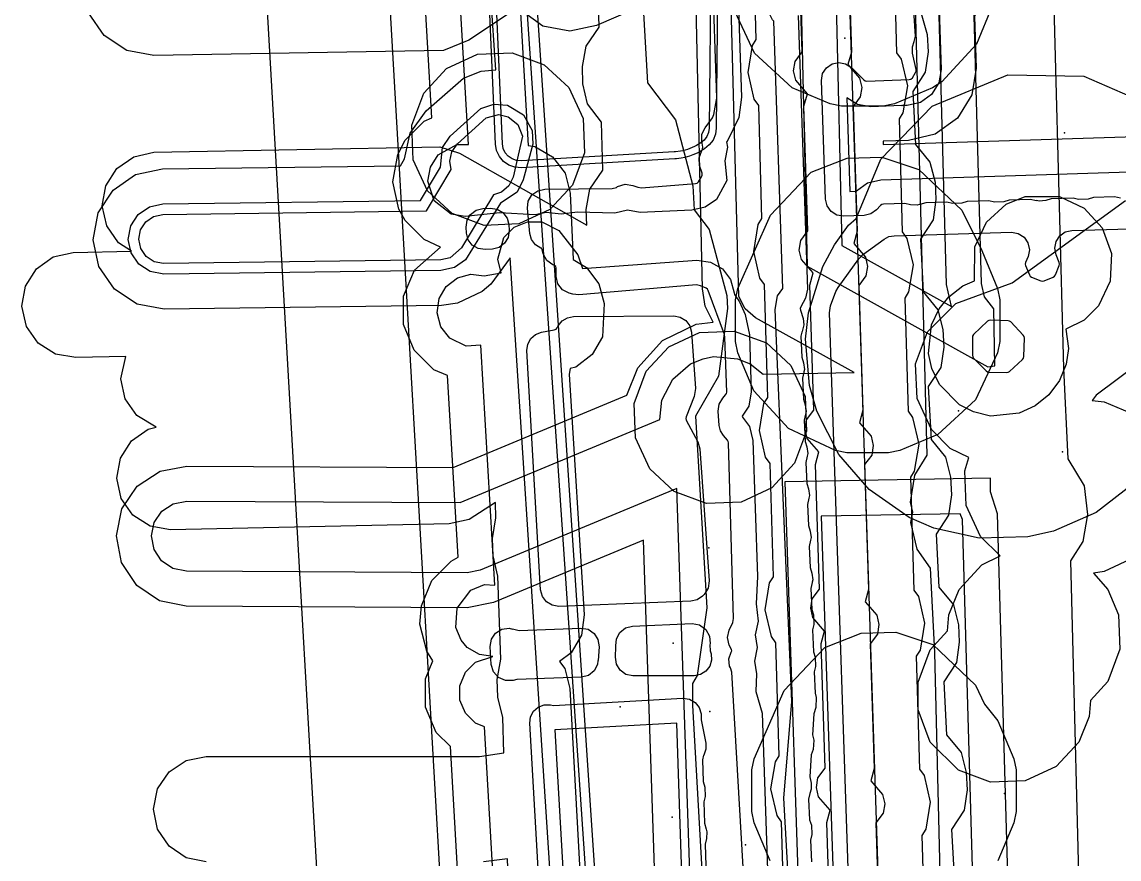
# Model space of a CAD drawing. Header units: metres. Extents: x 17722 to 17999, y 13535 to 15917.
# Drawn here: x 17758.39 to 17789.68, y 14822 to 14845.88 of the extents above; entities that cross this region are included whole.
import ezdxf

# ---------------------------------------------------------------- set-up
doc = ezdxf.new("R2010")
doc.units = ezdxf.units.M
for name, color, linetype in [('AI_GREENING_EXCLUSIONS', 1, 'Continuous'), ('AI_GREENING_LAWN', 82, 'Continuous'), ('AI_GREENING_REJECTED', 6, 'Continuous')]:
    doc.layers.add(name, color=color, linetype=linetype)

msp = doc.modelspace()

# ---------------------------------------------------------------- linework, layer by layer
at = {"layer": 'AI_GREENING_EXCLUSIONS'}
for points in [[(17780.504, 14816.802), (17780.12, 14823.74), (17780.347, 14826.495), (17779.874, 14837.679), (17779.935, 14838.064), (17780.091, 14838.272), (17779.834, 14845.893), (17779.797, 14845.932), (17779.573, 14846.369), (17779.563, 14846.382), (17779.56, 14846.395), (17779.43, 14846.647), (17779.346, 14847.028), (17779.208, 14853.56), (17779.253, 14853.842), (17778.998, 14857.941), (17778.98, 14858.814), (17778.977, 14858.825), (17778.553, 14878.64), (17777.185, 14915.286)], [(17780.503, 14914.9), (17782.503, 14855.714), (17782.924, 14855.737), (17783.697, 14855.628), (17784.702, 14855.001), (17785.155, 14854.365), (17785.207, 14854.139), (17785.41, 14853.729), (17785.605, 14852.771), (17785.794, 14847.174), (17785.702, 14846.386), (17785.556, 14846.033), (17785.6, 14844.553), (17785.475, 14843.794), (17785.065, 14843.13), (17784.431, 14842.674), (17783.672, 14842.495), (17782.951, 14842.472), (17782.954, 14842.379), (17795.553, 14842.784)], [(17776.934, 14902.075), (17778.906, 14843.734), (17778.83, 14843.153), (17778.498, 14842.47), (17778.484, 14842.457), (17778.512, 14842.308), (17778.436, 14841.919), (17778.488, 14841.357), (17778.197, 14840.814), (17777.871, 14840.596), (17777.49, 14840.511), (17776.02, 14840.441), (17775.659, 14840.504), (17775.3, 14840.424), (17774.235, 14840.452), (17773.771, 14840.389), (17773.342, 14840.437), (17773.021, 14840.372), (17772.005, 14840.433), (17771.03, 14840.323), (17770.626, 14840.394), (17770.148, 14840.774), (17769.966, 14841.338), (17770.037, 14841.738), (17770.257, 14842.082), (17770.792, 14842.378), (17771.126, 14842.377), (17770.633, 14850.89)], [(17786.5, 14898.706), (17786.951, 14880.128), (17787.327, 14879.592), (17787.495, 14878.83), (17787.367, 14877.766), (17787.014, 14877.212), (17787.019, 14874.711), (17787.394, 14859.99), (17787.518, 14857.409), (17787.988, 14856.631), (17788.08, 14855.818), (17787.951, 14855.05), (17787.602, 14854.493), (17788.088, 14836), (17788.212, 14833.419), (17788.683, 14832.641), (17788.774, 14831.828), (17788.645, 14831.06), (17788.296, 14830.503), (17788.583, 14818.963)], [(17780.612, 14846.376), (17780.782, 14838.909), (17785.936, 14836.036), (17786.133, 14836.069), (17786.103, 14837.695), (17785.841, 14838.036), (17785.755, 14838.416), (17784.52, 14883.534)], [(17781.611, 14846.399), (17781.769, 14839.504), (17784.899, 14837.759), (17784.755, 14838.389), (17783.538, 14883.016)], [(17778.282, 14852.319), (17778.188, 14842.846), (17778.164, 14842.671), (17778.097, 14842.507), (17777.991, 14842.366), (17777.853, 14842.256), (17777.733, 14842.182), (17777.646, 14842.137), (17777.517, 14842.081), (17777.425, 14842.049), (17777.29, 14842.011), (17777.193, 14841.992), (17777.054, 14841.974), (17777.005, 14841.969), (17772.633, 14841.718), (17772.449, 14841.732), (17772.275, 14841.793), (17772.124, 14841.898), (17772.004, 14842.038), (17771.926, 14842.205), (17771.894, 14842.387), (17771.894, 14842.387), (17771.469, 14852.222)], [(17778.082, 14852.321), (17777.988, 14842.848), (17777.971, 14842.723), (17777.923, 14842.606), (17777.847, 14842.505), (17777.749, 14842.426), (17777.629, 14842.353), (17777.567, 14842.32), (17777.438, 14842.265), (17777.372, 14842.241), (17777.237, 14842.204), (17777.168, 14842.19), (17777.028, 14842.172), (17776.993, 14842.169), (17772.622, 14841.918), (17772.49, 14841.928), (17772.366, 14841.971), (17772.258, 14842.046), (17772.173, 14842.147), (17772.117, 14842.266), (17772.094, 14842.395), (17772.094, 14842.395), (17771.669, 14852.231)], [(17772.268, 14852.076), (17772.826, 14842.354), (17773.019, 14842.327), (17773.523, 14842.031), (17773.876, 14841.563), (17774.023, 14840.997), (17774.106, 14839.096), (17774.489, 14838.874), (17774.845, 14838.409), (17774.996, 14837.844), (17774.943, 14836.897), (17774.65, 14836.39), (17774.185, 14836.034), (17774.02, 14835.991), (17773.998, 14835.829), (17774.425, 14828.967), (17774.344, 14828.387), (17774.048, 14827.883), (17773.719, 14827.635), (17773.87, 14827.435), (17774.017, 14826.869), (17774.917, 14810.377)], [(17775.762, 14852.277), (17776.229, 14844.143), (17777.027, 14843.086), (17777.517, 14841.198), (17777.556, 14840.515), (17777.985, 14839.955), (17778.489, 14838.07), (17778.512, 14837.703), (17778.256, 14835.769), (17777.599, 14834.634), (17777.92, 14829.168), (17777.649, 14827.236), (17777.515, 14827.007), (17777.516, 14826.38), (17778.342, 14811.793)], [(17784.703, 14816.479), (17784.42, 14827.89), (17784.301, 14830.301), (17783.918, 14830.837), (17783.742, 14831.597), (17783.792, 14831.899), (17783.727, 14832.178), (17783.854, 14832.948), (17784.208, 14833.517), (17783.726, 14851.88)], [(17771.127, 14807.447), (17768.663, 14850.308)], [(17782.938, 14817.568), (17781.864, 14850.47)], [(17771.575, 14808.356), (17770.607, 14825.207), (17770.2, 14825.613), (17769.898, 14826.335), (17769.895, 14827.142), (17770.105, 14827.653), (17769.938, 14827.931), (17769.74, 14828.696), (17769.779, 14829.226), (17770.081, 14829.948), (17770.63, 14830.501), (17770.825, 14830.613), (17770.527, 14835.79), (17770.135, 14835.952), (17769.574, 14836.513), (17769.268, 14837.251), (17769.272, 14838.058), (17769.582, 14838.793), (17770.33, 14839.449), (17769.859, 14839.675), (17769.319, 14840.215), (17769.139, 14840.538), (17768.966, 14841.315), (17769.104, 14842.099), (17769.319, 14842.508), (17769.859, 14843.048), (17770.08, 14843.141), (17769.687, 14849.933)], [(17775.594, 14808.706), (17772.934, 14848.645)], [(17775.016, 14813.619), (17772.653, 14848.343)], [(17780.145, 14819.84), (17780.055, 14823.062), (17779.924, 14823.246), (17779.747, 14824.006), (17779.875, 14824.775), (17779.983, 14824.948), (17779.892, 14828.17), (17779.761, 14828.353), (17779.585, 14829.113), (17779.712, 14829.883), (17779.82, 14830.055), (17779.729, 14833.278), (17779.598, 14833.461), (17779.422, 14834.221), (17779.549, 14834.991), (17779.657, 14835.163), (17779.566, 14838.386), (17779.435, 14838.569), (17779.259, 14839.329), (17779.387, 14840.099), (17779.494, 14840.271), (17779.403, 14843.493), (17779.272, 14843.677), (17779.096, 14844.437), (17779.224, 14845.206), (17779.331, 14845.379), (17779.241, 14848.601)], [(17781.457, 14819.483), (17781.344, 14823.041), (17781.442, 14823.395), (17781.109, 14823.781), (17781.047, 14824.047), (17781.091, 14824.317), (17781.295, 14824.59), (17781.181, 14828.149), (17781.279, 14828.503), (17780.946, 14828.889), (17780.884, 14829.155), (17780.929, 14829.424), (17781.132, 14829.698), (17781.018, 14833.257), (17781.116, 14833.611), (17780.783, 14833.997), (17780.721, 14834.263), (17780.766, 14834.532), (17780.969, 14834.806), (17780.855, 14838.364), (17780.953, 14838.719), (17780.62, 14839.104), (17780.558, 14839.37), (17780.603, 14839.64), (17780.806, 14839.914), (17780.692, 14843.472), (17780.79, 14843.826), (17780.457, 14844.212), (17780.395, 14844.478), (17780.44, 14844.748), (17780.643, 14845.021), (17780.53, 14848.58)], [(17781.93, 14848.574), (17782.044, 14845.016), (17781.946, 14844.661), (17782.279, 14844.276), (17782.341, 14844.01), (17782.296, 14843.74), (17782.093, 14843.467), (17782.207, 14839.908), (17782.109, 14839.554), (17782.442, 14839.168), (17782.504, 14838.902), (17782.459, 14838.633), (17782.256, 14838.359), (17782.37, 14834.8), (17782.272, 14834.446), (17782.605, 14834.06), (17782.667, 14833.794), (17782.622, 14833.525), (17782.419, 14833.251), (17782.533, 14829.693), (17782.435, 14829.338), (17782.768, 14828.953), (17782.83, 14828.687), (17782.785, 14828.417), (17782.582, 14828.143), (17782.695, 14824.585), (17782.598, 14824.23), (17782.931, 14823.845), (17782.993, 14823.579), (17782.948, 14823.309), (17782.745, 14823.036), (17782.858, 14819.477)], [(17783.242, 14848.217), (17783.333, 14844.995), (17783.464, 14844.811), (17783.64, 14844.051), (17783.513, 14843.281), (17783.405, 14843.109), (17783.496, 14839.887), (17783.627, 14839.704), (17783.803, 14838.944), (17783.676, 14838.174), (17783.568, 14838.001), (17783.659, 14834.779), (17783.79, 14834.596), (17783.966, 14833.836), (17783.838, 14833.066), (17783.731, 14832.894), (17783.822, 14829.671), (17783.953, 14829.488), (17784.129, 14828.728), (17784.001, 14827.958), (17783.894, 14827.786), (17783.984, 14824.564), (17784.115, 14824.38), (17784.292, 14823.62), (17784.164, 14822.85), (17784.057, 14822.678), (17784.147, 14819.456)], [(17779.738, 14847.922), (17774.773, 14845.776), (17774.01, 14845.615), (17773.242, 14845.757), (17772.526, 14846.274), (17771.13, 14845.356), (17770.407, 14845.062), (17762.151, 14844.922), (17761.384, 14845.065), (17760.729, 14845.489), (17760.287, 14846.133)], [(17767.578, 14808.186), (17765.308, 14847.687)], [(17763.644, 14821.927), (17763.07, 14822.041), (17762.583, 14822.367), (17762.258, 14822.853), (17762.144, 14823.427), (17762.258, 14824.001), (17762.583, 14824.488), (17763.07, 14824.813), (17763.644, 14824.927), (17771.442, 14824.927), (17772.135, 14825.029), (17772.1, 14826.043), (17771.962, 14826.619), (17771.945, 14827.119), (17772.043, 14827.703), (17771.962, 14830.072), (17771.824, 14830.648), (17771.806, 14831.148), (17771.905, 14831.732), (17771.89, 14832.166), (17771.144, 14831.688), (17770.573, 14831.561), (17762.625, 14831.393), (17762.048, 14831.495), (17761.555, 14831.809), (17761.22, 14832.289), (17761.093, 14832.86), (17761.195, 14833.437), (17761.51, 14833.93), (17761.99, 14834.266), (17762.218, 14834.316), (17761.661, 14834.647), (17761.329, 14835.129), (17761.208, 14835.702), (17761.352, 14836.336), (17759.924, 14836.301), (17759.348, 14836.402), (17758.853, 14836.715), (17758.517, 14837.194), (17758.389, 14837.765), (17758.489, 14838.341), (17758.802, 14838.836), (17759.281, 14839.172), (17759.852, 14839.3), (17761.513, 14839.34), (17761.142, 14839.577), (17760.807, 14840.056), (17760.681, 14840.628), (17760.783, 14841.204), (17761.097, 14841.698), (17761.577, 14842.033), (17762.148, 14842.159), (17770.311, 14842.317), (17770.867, 14842.134), (17774.503, 14840.078), (17774.482, 14840.531), (17774.581, 14841.108), (17774.953, 14841.645), (17774.917, 14843.021), (17774.518, 14843.538), (17774.389, 14844.109), (17774.376, 14844.608), (17774.475, 14845.185), (17774.847, 14845.722), (17774.811, 14847.098)], [(17774.115, 14811.348), (17772.313, 14839.15), (17771.759, 14838.396), (17771.518, 14838.185), (17770.813, 14837.851), (17770.353, 14837.791), (17762.446, 14837.687), (17761.678, 14837.829), (17761.024, 14838.254), (17760.582, 14838.897), (17760.42, 14839.66), (17760.562, 14840.427), (17760.987, 14841.082), (17761.63, 14841.524), (17762.393, 14841.686), (17769.184, 14841.776), (17769.299, 14841.968), (17769.464, 14842.702), (17769.914, 14843.34), (17770.981, 14844.273), (17771.482, 14844.474), (17771.906, 14844.514), (17771.718, 14847.336)], [(17776.534, 14818.633), (17776.117, 14831.094), (17771.838, 14829.316), (17771.085, 14829.168), (17763.073, 14829.211), (17762.309, 14829.368), (17761.662, 14829.805), (17761.232, 14830.456), (17761.084, 14831.222), (17761.24, 14831.986), (17761.677, 14832.633), (17762.329, 14833.063), (17763.095, 14833.211), (17770.689, 14833.17), (17775.642, 14835.229), (17775.957, 14836.011), (17776.658, 14836.79), (17777.618, 14837.253), (17778.103, 14837.311), (17777.872, 14837.768), (17777.796, 14838.268), (17777.612, 14846.307)], [(17777.566, 14817.691), (17777.068, 14832.572), (17771.461, 14830.242), (17771.084, 14830.168), (17763.079, 14830.211), (17762.696, 14830.289), (17762.373, 14830.508), (17762.158, 14830.833), (17762.084, 14831.217), (17762.162, 14831.599), (17762.381, 14831.922), (17762.706, 14832.137), (17763.089, 14832.211), (17770.886, 14832.169), (17776.576, 14834.534), (17776.635, 14835.091), (17776.947, 14835.69), (17777.455, 14836.121), (17777.816, 14836.272), (17778.108, 14836.331), (17778.796, 14836.272), (17779.157, 14836.121), (17779.527, 14835.829), (17782.118, 14835.875), (17779.309, 14837.441), (17779.012, 14837.693), (17778.834, 14838.041), (17778.612, 14846.33)], [(17786.061, 14846.328), (17785.608, 14845.245), (17784.62, 14844.171), (17784.356, 14843.994), (17783.273, 14843.54), (17782.951, 14843.475), (17781.763, 14843.475), (17781.441, 14843.54), (17780.357, 14843.994), (17779.284, 14844.981), (17778.653, 14846.328)], [(17784.55, 14846.233), (17784.601, 14844.523), (17784.538, 14844.143), (17784.329, 14843.808), (17784.011, 14843.581), (17783.637, 14843.494), (17783.501, 14843.489), (17783.495, 14843.487), (17783.474, 14843.488), (17782.599, 14843.457), (17782.214, 14843.52), (17781.909, 14843.709), (17781.999, 14841.042), (17782.177, 14841.048), (17782.186, 14841.061), (17782.503, 14841.288), (17782.883, 14841.376), (17795.585, 14841.784)], [(17783.991, 14846.253), (17784.207, 14845.52), (17784.233, 14845.02), (17784.149, 14844.441), (17783.792, 14843.894), (17783.871, 14842.384), (17784.284, 14841.878), (17784.429, 14841.31), (17784.455, 14840.811), (17784.371, 14840.232), (17784.014, 14839.685), (17784.093, 14838.174), (17784.506, 14837.668), (17784.651, 14837.101), (17784.677, 14836.602), (17784.593, 14836.022), (17784.236, 14835.476), (17784.315, 14833.965), (17784.729, 14833.459), (17784.873, 14832.891), (17784.899, 14832.392), (17784.815, 14831.813), (17784.458, 14831.266), (17784.538, 14829.755), (17784.951, 14829.249), (17785.095, 14828.682), (17785.121, 14828.183), (17785.037, 14827.603), (17784.68, 14827.057), (17784.76, 14825.546), (17785.173, 14825.04), (17785.317, 14824.473), (17785.343, 14823.973), (17785.259, 14823.394), (17784.902, 14822.847), (17784.982, 14821.336)], [(17790.122, 14832.735), (17789.025, 14831.885), (17787.81, 14831.355), (17787.071, 14831.189), (17785.683, 14831.153), (17784.391, 14831.443), (17783.696, 14831.746), (17782.555, 14832.537), (17781.685, 14833.536), (17781.056, 14834.773), (17780.851, 14835.503), (17780.739, 14836.824), (17780.739, 14836.824), (17780.819, 14837.578), (17781.23, 14838.903), (17781.558, 14839.516), (17781.96, 14840.083), (17782.177, 14840.266), (17782.886, 14841.96), (17784.343, 14843.469), (17786.503, 14844.371), (17788.676, 14844.332), (17790.641, 14843.469)], [(17790.13, 14830.607), (17789.248, 14830.198), (17788.945, 14830.159), (17789.359, 14829.693), (17789.661, 14828.97), (17789.7, 14827.984), (17789.359, 14827.067), (17788.867, 14826.524), (17788.828, 14826.063), (17788.526, 14825.34), (17787.879, 14824.641), (17786.997, 14824.232), (17786.011, 14824.193), (17785.094, 14824.534), (17784.288, 14825.34), (17783.947, 14826.257), (17783.947, 14827.049), (17784.288, 14827.966), (17784.78, 14828.509), (17784.819, 14828.97), (17785.121, 14829.693), (17785.768, 14830.392), (17786.288, 14830.65), (17786.288, 14830.65), (17785.729, 14831.202), (17785.32, 14832.084), (17785.281, 14833.07), (17785.397, 14833.45), (17784.864, 14833.713), (17784.324, 14834.253), (17783.915, 14835.135), (17783.876, 14836.121), (17784.217, 14837.038), (17785.023, 14837.844), (17786.632, 14838.438), (17789.858, 14840.784)], [(17772.574, 14808.413), (17771.576, 14825.776), (17771.321, 14825.881), (17771.038, 14826.159), (17770.878, 14826.533), (17770.875, 14826.945), (17771.038, 14827.334), (17771.321, 14827.613), (17771.815, 14827.78), (17771.435, 14827.833), (17771.435, 14827.833), (17771.088, 14828.036), (17770.911, 14828.24), (17770.759, 14828.601), (17770.796, 14829.161), (17771.189, 14829.672), (17771.579, 14829.835), (17771.872, 14829.815), (17771.479, 14836.662), (17771.055, 14836.63), (17770.588, 14836.861), (17770.338, 14837.185), (17770.231, 14837.576), (17770.285, 14837.984), (17770.487, 14838.332), (17770.813, 14838.581), (17771.19, 14838.683), (17771.574, 14838.635), (17772.059, 14838.72), (17771.962, 14839.113), (17772.135, 14839.732), (17772.427, 14840.023), (17772.803, 14840.178), (17773.215, 14840.174), (17773.704, 14839.923), (17774.245, 14839.237), (17774.378, 14838.843), (17777.639, 14839.078), (17778.026, 14839.027), (17778.364, 14838.833), (17778.6, 14838.528), (17778.703, 14838.151), (17778.706, 14838.105), (17778.854, 14837.89), (17779.017, 14837.534), (17779.135, 14836.951), (17779.19, 14835.325), (17779.117, 14834.916), (17778.933, 14834.631), (17778.935, 14834.601), (17779.137, 14834.342), (17779.237, 14833.938), (17779.368, 14830.063), (17779.329, 14829.282), (17779.382, 14828.782), (17779.299, 14828.394), (17779.36, 14828.032), (17779.277, 14827.644), (17779.339, 14827.282), (17779.319, 14826.776), (17779.495, 14826.163), (17779.687, 14820.577)], [(17791.383, 14836.988), (17789.02, 14835.23), (17788.914, 14835.079), (17789.248, 14835.04), (17789.971, 14834.738)], [(17787.344, 14792.258), (17786.212, 14831.844), (17786.011, 14832.476), (17786.011, 14832.862), (17780.143, 14832.76), (17780.65, 14817.624)], [(17786.342, 14792.311), (17785.215, 14831.687), (17785.148, 14831.847), (17781.177, 14831.778), (17781.645, 14817.795)], [(17779.723, 14821.948), (17779.269, 14823.032), (17779.204, 14823.354), (17779.204, 14824.542), (17779.269, 14824.864), (17780.128, 14826.812), (17781.288, 14828.034), (17782.318, 14828.441), (17783.312, 14828.468), (17784.362, 14828.116), (17785.586, 14826.957), (17785.837, 14826.42), (17786.224, 14825.947), (17786.677, 14824.864), (17786.742, 14824.542), (17786.742, 14823.354), (17786.677, 14823.032), (17786.224, 14821.948)], [(17777.319, 14818.112), (17777.061, 14825.881), (17773.584, 14825.683), (17774.57, 14808.528)], [(17772.32, 14819.646), (17772.239, 14822.012), (17771.552, 14821.927)]]:
    msp.add_lwpolyline(points, dxfattribs=at)
for points in [[(17773.981, 14844.006), (17774.39, 14843.124), (17774.429, 14842.138), (17774.088, 14841.221), (17773.441, 14840.522), (17772.559, 14840.113), (17771.573, 14840.074), (17770.656, 14840.415), (17769.957, 14841.062), (17769.548, 14841.944), (17769.509, 14842.93), (17769.85, 14843.847), (17770.497, 14844.546), (17771.379, 14844.955), (17772.365, 14844.994), (17773.282, 14844.653), (17773.981, 14844.006)], [(17761.419, 14839.673), (17761.49, 14840.057), (17761.703, 14840.384), (17762.024, 14840.605), (17762.406, 14840.686), (17769.755, 14840.783), (17770.324, 14841.733), (17770.378, 14842.296), (17770.603, 14842.615), (17771.475, 14843.403), (17771.845, 14843.526), (17772.234, 14843.498), (17772.694, 14843.223), (17772.939, 14842.777), (17772.958, 14842.388), (17772.685, 14841.368), (17772.51, 14841.019), (17772.04, 14840.706), (17771.043, 14839.093), (17770.721, 14838.872), (17770.339, 14838.791), (17762.433, 14838.686), (17762.049, 14838.758), (17761.722, 14838.97), (17761.501, 14839.292), (17761.419, 14839.673)], [(17761.719, 14839.677), (17761.769, 14839.946), (17761.918, 14840.175), (17762.143, 14840.329), (17762.41, 14840.386), (17769.926, 14840.486), (17770.634, 14841.667), (17770.592, 14841.908), (17770.652, 14842.174), (17770.81, 14842.398), (17771.623, 14843.143), (17771.987, 14843.234), (17772.253, 14843.174), (17772.531, 14842.951), (17772.664, 14842.621), (17772.396, 14841.448), (17772.273, 14841.203), (17772.067, 14841.025), (17771.835, 14840.948), (17770.927, 14839.431), (17770.603, 14839.148), (17770.335, 14839.091), (17762.429, 14838.986), (17762.16, 14839.036), (17761.931, 14839.185), (17761.776, 14839.41), (17761.719, 14839.677)], [(17783.966, 14841.67), (17785.19, 14840.511), (17785.761, 14839.357), (17786.215, 14838.273), (17786.28, 14837.951), (17786.28, 14836.764), (17786.215, 14836.441), (17785.584, 14835.094), (17784.51, 14834.106), (17783.427, 14833.653), (17783.104, 14833.588), (17781.917, 14833.588), (17781.595, 14833.653), (17780.248, 14834.284), (17779.26, 14835.358), (17778.807, 14836.441), (17778.742, 14836.764), (17778.742, 14837.951), (17778.807, 14838.273), (17779.732, 14840.366), (17780.892, 14841.588), (17781.922, 14841.995), (17782.916, 14842.022), (17783.966, 14841.67)], [(17784.545, 14837.693), (17784.821, 14838.038), (17785.22, 14838.346), (17785.558, 14838.495), (17785.561, 14839.461), (17785.895, 14840.162), (17786.459, 14840.674), (17787.001, 14840.901), (17787.983, 14840.901), (17788.684, 14840.567), (17789.196, 14840.003), (17789.462, 14839.267), (17789.423, 14838.479), (17789.089, 14837.778), (17788.684, 14837.373), (17788.159, 14837.113), (17788.233, 14836.561), (17788.168, 14836.114), (17787.979, 14835.646), (17787.678, 14835.241), (17787.286, 14834.923), (17786.827, 14834.714), (17786.014, 14834.637), (17785.524, 14834.755), (17785.131, 14834.957), (17784.557, 14835.537), (17784.338, 14835.992), (17784.246, 14836.424), (17784.331, 14837.236), (17784.545, 14837.693)], [(17779.619, 14836.72), (17780.318, 14836.073), (17780.727, 14835.191), (17780.766, 14834.205), (17780.425, 14833.288), (17779.778, 14832.589), (17778.896, 14832.18), (17777.91, 14832.141), (17776.993, 14832.482), (17776.294, 14833.129), (17775.885, 14834.011), (17775.846, 14834.997), (17776.187, 14835.914), (17776.834, 14836.613), (17777.716, 14837.022), (17778.702, 14837.061), (17779.619, 14836.72)]]:
    msp.add_lwpolyline(points, close=True, dxfattribs=at)
at = {"layer": 'AI_GREENING_LAWN'}
for points in [[(17779.176, 14818.009), (17778.632, 14827.334), (17778.597, 14827.456), (17778.571, 14827.501), (17778.55, 14827.708), (17778.616, 14827.906), (17778.634, 14827.937), (17778.623, 14827.979), (17778.562, 14828.106), (17778.512, 14828.318), (17778.558, 14828.532), (17778.658, 14828.75), (17778.68, 14828.859), (17778.539, 14833.871), (17778.53, 14833.912), (17778.509, 14833.947), (17778.395, 14834.077), (17778.31, 14834.214), (17778.272, 14834.371), (17778.244, 14834.772), (17778.27, 14834.971), (17778.373, 14835.145), (17778.457, 14835.237), (17778.481, 14835.276), (17778.489, 14835.321), (17778.437, 14836.887), (17778.422, 14836.965), (17777.961, 14838.216), (17777.936, 14838.256), (17777.898, 14838.283), (17777.744, 14838.353), (17777.622, 14838.374), (17774.272, 14838.092), (17774.095, 14838.108), (17773.991, 14838.137), (17773.803, 14838.237), (17773.673, 14838.407), (17773.626, 14838.614), (17773.623, 14838.86), (17773.615, 14838.903), (17773.579, 14838.928), (17773.532, 14838.948), (17773.359, 14839.076), (17773.255, 14839.265), (17773.221, 14839.383), (17773.202, 14839.42), (17773.191, 14839.425), (17773.035, 14839.521), (17772.924, 14839.668), (17772.874, 14839.844), (17772.807, 14840.56), (17772.83, 14840.764), (17772.933, 14840.942), (17773.099, 14841.063), (17773.3, 14841.107), (17775.218, 14841.124), (17775.341, 14841.158), (17775.377, 14841.179), (17775.589, 14841.247), (17775.81, 14841.215), (17775.952, 14841.161), (17776.059, 14841.145), (17777.594, 14841.266), (17777.645, 14841.282), (17777.683, 14841.319), (17777.773, 14841.461), (17777.79, 14841.508), (17777.786, 14841.558), (17777.716, 14841.783), (17777.699, 14842.003), (17777.779, 14842.21), (17777.784, 14842.217), (17777.801, 14842.258), (17777.803, 14842.303), (17777.774, 14842.478), (17777.783, 14842.678), (17777.869, 14842.859), (17778.078, 14843.137), (17778.124, 14843.24), (17778.201, 14843.654), (17778.205, 14843.708), (17776.374, 14897.917)], [(17789.723, 14840.851), (17789.544, 14840.89), (17788.945, 14840.869), (17788.792, 14840.821), (17788.524, 14840.813), (17788.368, 14840.851), (17787.745, 14840.831), (17787.587, 14840.781), (17787.398, 14840.76), (17787.324, 14840.78), (17787.323, 14840.774), (17787.144, 14840.813), (17786.545, 14840.792), (17786.392, 14840.744), (17786.124, 14840.736), (17785.968, 14840.774), (17785.345, 14840.754), (17785.191, 14840.706), (17784.923, 14840.697), (17784.768, 14840.735), (17784.168, 14840.717), (17783.992, 14840.667), (17783.99, 14840.673), (17783.918, 14840.648), (17783.728, 14840.657), (17783.568, 14840.697), (17782.956, 14840.678), (17782.91, 14840.668), (17782.872, 14840.64), (17782.758, 14840.516), (17782.598, 14840.401), (17782.407, 14840.356), (17781.822, 14840.336), (17781.63, 14840.368), (17781.464, 14840.471), (17781.35, 14840.629), (17781.306, 14840.819), (17781.191, 14844.206), (17781.224, 14844.401), (17781.33, 14844.568), (17781.492, 14844.681), (17781.686, 14844.722), (17781.88, 14844.685), (17782.045, 14844.576), (17782.396, 14844.224), (17782.436, 14844.197), (17782.484, 14844.189), (17783.689, 14844.231), (17783.743, 14844.246), (17783.783, 14844.285), (17783.875, 14844.433), (17783.891, 14844.476), (17783.89, 14844.522), (17783.788, 14844.984), (17783.782, 14845.166), (17783.835, 14845.322), (17783.869, 14845.468), (17783.823, 14846.191)], [(17780.528, 14846.06), (17780.792, 14838.253), (17780.732, 14837.997), (17780.598, 14837.751), (17780.584, 14837.706), (17780.589, 14837.658), (17780.665, 14837.422), (17780.688, 14837.233), (17780.639, 14837.05), (17780.63, 14837.031), (17780.605, 14836.913), (17780.63, 14836.314), (17780.681, 14836.157), (17780.703, 14835.968), (17780.684, 14835.894), (17780.69, 14835.892), (17780.653, 14835.714), (17780.677, 14835.114), (17780.728, 14834.957), (17780.751, 14834.768), (17780.731, 14834.694), (17780.737, 14834.693), (17780.7, 14834.514), (17780.725, 14833.914), (17780.776, 14833.757), (17780.798, 14833.568), (17780.778, 14833.494), (17780.785, 14833.493), (17780.747, 14833.314), (17780.772, 14832.714), (17780.823, 14832.557), (17780.846, 14832.368), (17780.826, 14832.294), (17780.832, 14832.293), (17780.795, 14832.114), (17780.82, 14831.515), (17780.87, 14831.357), (17780.893, 14831.169), (17780.873, 14831.095), (17780.88, 14831.093), (17780.842, 14830.914), (17780.867, 14830.315), (17780.918, 14830.158), (17780.941, 14829.969), (17780.921, 14829.895), (17780.927, 14829.893), (17780.89, 14829.715), (17780.915, 14829.115), (17780.964, 14828.963), (17780.974, 14828.695), (17780.937, 14828.538), (17780.962, 14827.915), (17781.011, 14827.762), (17781.022, 14827.494), (17780.985, 14827.339), (17781.007, 14826.733), (17781.042, 14826.605), (17781.034, 14826.322), (17780.977, 14826.148), (17780.938, 14825.549), (17780.971, 14825.392), (17780.953, 14825.125), (17780.9, 14824.973), (17780.858, 14824.351), (17780.896, 14824.166), (17780.901, 14823.991), (17780.86, 14823.869), (17780.823, 14823.709), (17780.852, 14823.118), (17780.903, 14822.966), (17780.916, 14822.698), (17780.88, 14822.541), (17780.91, 14821.919)], [(17782.811, 14796.287), (17781.415, 14837.584), (17781.448, 14837.779), (17781.604, 14838.187), (17781.665, 14838.302), (17782.256, 14839.119), (17782.365, 14839.229), (17782.978, 14839.682), (17783.112, 14839.752), (17783.261, 14839.779), (17786.605, 14839.877), (17786.8, 14839.844), (17786.967, 14839.737), (17787.079, 14839.574), (17787.12, 14839.38), (17787.081, 14839.186), (17787.011, 14839.015), (17787.011, 14839.015), (17787.002, 14838.97), (17787.011, 14838.925), (17787.12, 14838.662), (17787.145, 14838.623), (17787.184, 14838.598), (17787.447, 14838.489), (17787.492, 14838.48), (17787.537, 14838.489), (17787.8, 14838.598), (17787.839, 14838.623), (17787.864, 14838.662), (17787.973, 14838.925), (17787.982, 14838.97), (17787.973, 14839.015), (17787.882, 14839.236), (17787.844, 14839.425), (17787.879, 14839.614), (17787.984, 14839.775), (17788.142, 14839.885), (17788.329, 14839.928), (17793.922, 14840.091)], [(17773.826, 14809.285), (17772.872, 14825.877), (17772.894, 14826.057), (17772.979, 14826.216), (17773.115, 14826.336), (17773.285, 14826.398), (17773.466, 14826.397), (17773.55, 14826.381), (17777.237, 14826.587), (17777.424, 14826.562), (17777.587, 14826.47), (17777.587, 14826.47), (17777.706, 14826.324), (17777.762, 14826.145), (17777.758, 14826.086), (17777.76, 14826.086), (17777.764, 14825.976), (17777.888, 14825.303), (17777.889, 14825.131), (17777.832, 14824.969), (17777.828, 14824.961), (17777.797, 14824.833), (17777.817, 14824.209), (17777.865, 14824.055), (17777.874, 14823.787), (17777.836, 14823.632), (17777.854, 14823.03), (17777.904, 14822.855), (17777.898, 14822.853), (17777.923, 14822.781), (17777.914, 14822.591), (17777.875, 14822.43), (17777.895, 14821.805)]]:
    msp.add_lwpolyline(points, dxfattribs=at)
for points in [[(17771.811, 14839.395), (17771.595, 14839.383), (17771.402, 14839.41), (17771.233, 14839.509), (17771.116, 14839.665), (17771.067, 14839.853), (17771.057, 14840.025), (17771.084, 14840.218), (17771.183, 14840.386), (17771.339, 14840.504), (17771.528, 14840.553), (17771.744, 14840.565), (17771.937, 14840.538), (17772.105, 14840.439), (17772.222, 14840.284), (17772.271, 14840.095), (17772.281, 14839.923), (17772.254, 14839.73), (17772.155, 14839.562), (17772, 14839.444), (17771.811, 14839.395)], [(17777.321, 14837.357), (17777.432, 14837.207), (17777.481, 14837.026), (17777.596, 14835.418), (17777.561, 14835.195), (17777.327, 14834.618), (17777.319, 14834.568), (17777.332, 14834.519), (17777.661, 14833.905), (17777.719, 14833.705), (17777.989, 14829.937), (17777.959, 14829.729), (17777.847, 14829.551), (17777.797, 14829.501), (17777.643, 14829.394), (17777.46, 14829.352), (17773.701, 14829.208), (17773.51, 14829.238), (17773.345, 14829.338), (17773.23, 14829.493), (17773.182, 14829.679), (17772.79, 14836.506), (17772.813, 14836.686), (17772.898, 14836.846), (17773.035, 14836.965), (17773.205, 14837.028), (17773.571, 14837.09), (17773.62, 14837.11), (17773.655, 14837.151), (17773.683, 14837.205), (17773.794, 14837.347), (17773.947, 14837.44), (17774.123, 14837.473), (17776.979, 14837.49), (17777.163, 14837.456), (17777.321, 14837.357)], [(17786.98, 14836.861), (17786.972, 14836.907), (17786.947, 14836.947), (17786.594, 14837.319), (17786.556, 14837.346), (17786.512, 14837.356), (17786.011, 14837.373), (17785.964, 14837.365), (17785.924, 14837.34), (17785.529, 14836.957), (17785.502, 14836.918), (17785.493, 14836.872), (17785.494, 14836.37), (17785.503, 14836.325), (17785.529, 14836.287), (17785.891, 14835.921), (17785.929, 14835.895), (17785.973, 14835.886), (17786.47, 14835.877), (17786.514, 14835.884), (17786.553, 14835.908), (17786.922, 14836.25), (17786.949, 14836.288), (17786.96, 14836.333), (17786.98, 14836.861)], [(17775.341, 14827.558), (17775.312, 14827.758), (17775.33, 14828.066), (17775.329, 14828.078), (17775.344, 14828.284), (17775.44, 14828.466), (17775.603, 14828.594), (17775.803, 14828.645), (17777.498, 14828.717), (17777.712, 14828.678), (17777.89, 14828.553), (17777.997, 14828.363), (17778.014, 14828.147), (17778.009, 14828.112), (17778.018, 14827.944), (17778.042, 14827.854), (17778.055, 14827.673), (17778.002, 14827.499), (17777.891, 14827.356), (17777.737, 14827.261), (17777.558, 14827.228), (17775.811, 14827.228), (17775.613, 14827.269), (17775.447, 14827.385), (17775.341, 14827.558)], [(17774.813, 14827.669), (17774.804, 14827.55), (17774.706, 14827.368), (17774.543, 14827.241), (17774.342, 14827.19), (17772.499, 14827.123), (17772.394, 14827.097), (17772.176, 14827.092), (17771.977, 14827.18), (17771.834, 14827.344), (17771.774, 14827.554), (17771.745, 14828.063), (17771.777, 14828.271), (17771.893, 14828.447), (17772.071, 14828.56), (17772.279, 14828.59), (17772.375, 14828.562), (17772.376, 14828.568), (17772.567, 14828.524), (17774.329, 14828.59), (17774.534, 14828.555), (17774.707, 14828.439), (17774.817, 14828.264), (17774.847, 14828.058), (17774.822, 14827.668), (17774.813, 14827.669)]]:
    msp.add_lwpolyline(points, close=True, dxfattribs=at)
at = {"layer": 'AI_GREENING_REJECTED'}
for p in [(17781.86, 14845.41), (17788.12, 14842.71), (17785.1, 14834.78), (17788.06, 14833.62), (17777.98, 14830.88), (17776.96, 14828.16), (17775.45, 14826.34), (17778.01, 14826.21), (17786.41, 14823.87), (17776.93, 14823.2), (17779.02, 14822.41)]:
    msp.add_point(p, dxfattribs=at)

doc.saveas('drawing.dxf')
